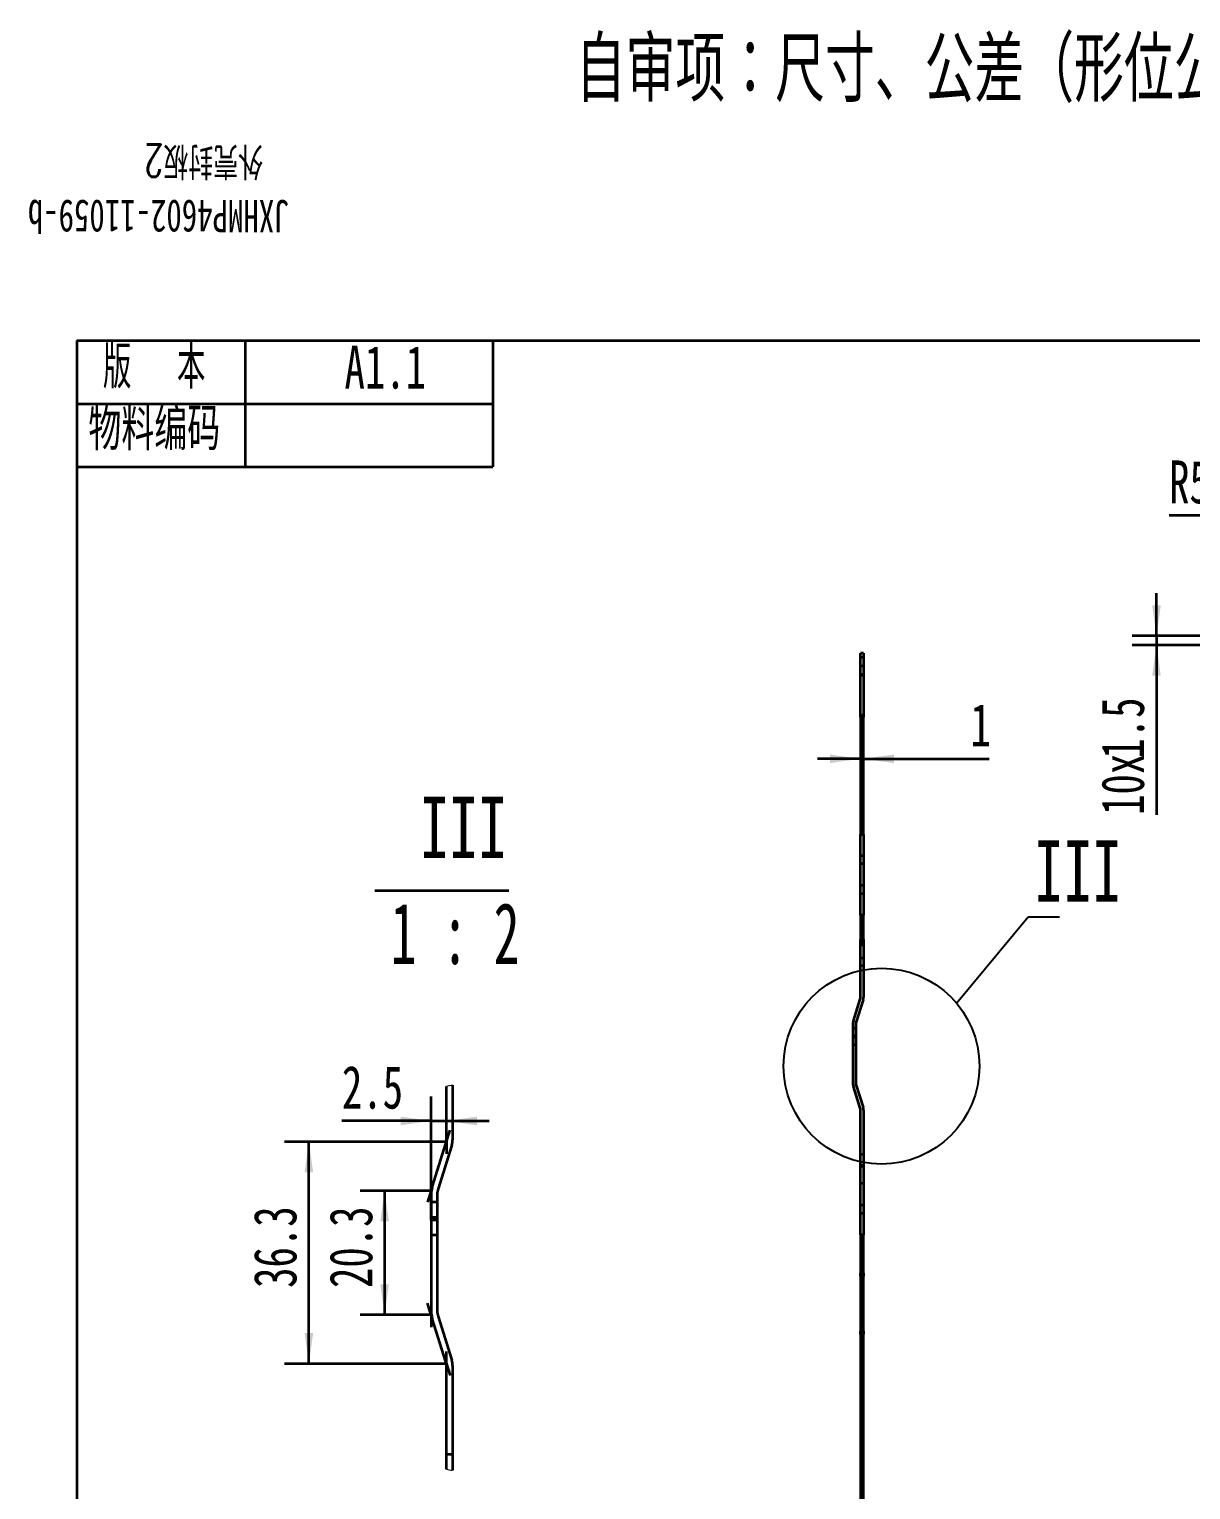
# Model space of a CAD drawing. Header units: millimetres. Extents: x 10 to 515, y -34 to 231.
# Drawn here: x 10.3 to 105.3, y 111.5 to 230.9 of the extents above; entities that cross this region are included whole.
import ezdxf

# ---------------------------------------------------------------- set-up
doc = ezdxf.new("R2010")
doc.units = ezdxf.units.MM
doc.layers.add('FORMAT', color=7, linetype='Continuous', lineweight=35)
doc.layers.add('轮廓实线层', color=7, linetype='Continuous', lineweight=35)
doc.layers.add('细实线层', color=7, linetype='Continuous')
doc.styles.add('SLDTEXTSTYLE0', font='TXT', dxfattribs={"width": 0.7, "bigfont": 'bigfont'})
doc.styles.add('SLDTEXTSTYLE1', font='TXT', dxfattribs={"width": 0.7})
doc.styles.add('SLDTEXTSTYLE26', font='TXT', dxfattribs={"width": 0.6, "bigfont": 'bigfont'})
doc.styles.add('SLDTEXTSTYLE28', font='TXT', dxfattribs={"width": 0.62})
doc.dimstyles.new('SLDDIMSTYLE1', dxfattribs={"dimtxt": 3.5, "dimasz": 2.5, "dimexe": 0, "dimexo": 0.0625, "dimgap": 0.875, "dimtad": 2, "dimlfac": 4, "dimrnd": 1e-09, "dimzin": 12, "dimdsep": 46, "dimtxsty": 'SLDTEXTSTYLE1', "dimsah": 1, "dimcen": 0.09, "dimadec": 0, "dimazin": 3, "dimtfac": 1, "dimtmove": 0, "dimatfit": 0, "dimfxl": 0, "dimfrac": 2, "dimtolj": 1, "dimtzin": 12, "dimarcsym": 0})
doc.dimstyles.new('SLDDIMSTYLE2', dxfattribs={"dimtxt": 0.18, "dimasz": 2.5, "dimexe": 0, "dimexo": 0.0625, "dimgap": 0, "dimtad": 0, "dimtih": 1, "dimtoh": 1, "dimdec": 0, "dimrnd": 1e-09, "dimzin": 0, "dimdsep": 46, "dimtxsty": 'Standard', "dimblk1": 'NONE', "dimblk2": 'NONE', "dimsah": 1, "dimcen": 0.09, "dimadec": 0, "dimazin": 0, "dimtfac": 2.5, "dimtdec": 0, "dimtofl": 0, "dimtmove": 0, "dimatfit": 3, "dimldrblk": 'NONE', "dimfxl": 0, "dimfrac": 2, "dimtolj": 1, "dimtzin": 0, "dimarcsym": 0})
doc.dimstyles.new('SLDDIMSTYLE6', dxfattribs={"dimtxt": 3.5, "dimasz": 2.5, "dimexe": 0, "dimexo": 0.0625, "dimgap": 0.875, "dimtad": 2, "dimdec": 1, "dimlfac": 2, "dimrnd": 1e-09, "dimzin": 12, "dimdsep": 46, "dimtxsty": 'SLDTEXTSTYLE1', "dimsah": 1, "dimcen": 0.09, "dimadec": 0, "dimazin": 3, "dimtfac": 1, "dimtofl": 0, "dimtmove": 0, "dimatfit": 3, "dimfxl": 0, "dimfrac": 2, "dimtolj": 1, "dimtzin": 12, "dimarcsym": 0})
doc.dimstyles.new('SLDDIMSTYLE7', dxfattribs={"dimtxt": 3.5, "dimasz": 2.5, "dimexe": 0, "dimexo": 0.0625, "dimgap": 0.875, "dimtad": 2, "dimlfac": 2, "dimrnd": 1e-09, "dimzin": 12, "dimdsep": 46, "dimtxsty": 'SLDTEXTSTYLE1', "dimsah": 1, "dimcen": 0.09, "dimadec": 0, "dimazin": 3, "dimtfac": 1, "dimtmove": 0, "dimatfit": 0, "dimfxl": 0, "dimfrac": 2, "dimtolj": 1, "dimtzin": 12, "dimarcsym": 0})
doc.dimstyles.new('SLDDIMSTYLE9', dxfattribs={"dimtxt": 3.5, "dimasz": 2.5, "dimexe": 0, "dimexo": 0.0625, "dimgap": 0.875, "dimtad": 0, "dimtih": 1, "dimtoh": 1, "dimlfac": 2, "dimrnd": 1e-09, "dimzin": 12, "dimdsep": 46, "dimtxsty": 'SLDTEXTSTYLE1', "dimsah": 1, "dimcen": 0, "dimadec": 0, "dimazin": 3, "dimtfac": 1, "dimtofl": 0, "dimtmove": 0, "dimatfit": 3, "dimfxl": 0, "dimfrac": 2, "dimtolj": 1, "dimtzin": 12, "dimarcsym": 0})

# ---------------------------------------------------------------- blocks, each defined once
blk = doc.blocks.new('SW_NOTE_0_17')
at = {"layer": 'FORMAT', "color": 0, "attachment_point": 2, "rotation": 180}
for s, insert, char_height, style in [('外壳封板2', (-13.45, 1.12), 2.646, 'SLDTEXTSTYLE0'), ('JXHMP4602-11059-b', (-17.12, -3.41), 2.6458, 'SLDTEXTSTYLE1')]:
    blk.add_mtext(s, dxfattribs=dict(at, insert=insert, char_height=char_height, style=style))
blk = doc.blocks.new('_D')
at = {"layer": 'FORMAT'}
for p, q in [((78.25, 171.26), (74.75, 171.26)), ((78.5, 171.26), (78.25, 171.26)), ((78.5, 171.26), (88.79, 171.26))]:
    blk.add_line(p, q, dxfattribs=at)
for points in [[(78.25, 171.26), (75.75, 171.61), (75.75, 170.91)], [(78.5, 171.26), (81, 170.91), (81, 171.61)]]:
    blk.add_solid(points, dxfattribs=at)
at = {"layer": 'FORMAT', "insert": (87.25, 175.77), "char_height": 3.5, "attachment_point": 1, "style": 'SLDTEXTSTYLE1'}
blk.add_mtext('1', dxfattribs=at)
blk = doc.blocks.new('_None')
blk = doc.blocks.new('_D_42')
at = {"layer": 'FORMAT'}
for p, q in [((43.15, 135.95), (37.34, 135.95)), ((39.34, 135.95), (39.34, 125.8)), ((43.15, 125.8), (37.34, 125.8))]:
    blk.add_line(p, q, dxfattribs=at)
for points in [[(39.34, 135.95), (38.99, 133.45), (39.69, 133.45)], [(39.34, 125.8), (39.69, 128.3), (38.99, 128.3)]]:
    blk.add_solid(points, dxfattribs=at)
at = {"layer": 'FORMAT', "insert": (34.83, 127.99), "char_height": 3.5, "attachment_point": 1, "rotation": 90, "style": 'SLDTEXTSTYLE1'}
blk.add_mtext('20.3', dxfattribs=at)
blk = doc.blocks.new('_D_43')
at = {"layer": 'FORMAT'}
for p, q in [((44.4, 139.95), (31.15, 139.95)), ((33.15, 121.8), (33.15, 139.95)), ((44.4, 121.8), (31.15, 121.8))]:
    blk.add_line(p, q, dxfattribs=at)
for points in [[(33.15, 139.95), (32.8, 137.45), (33.5, 137.45)], [(33.15, 121.8), (33.5, 124.3), (32.8, 124.3)]]:
    blk.add_solid(points, dxfattribs=at)
at = {"layer": 'FORMAT', "insert": (28.63, 128), "char_height": 3.5, "attachment_point": 1, "rotation": 90, "style": 'SLDTEXTSTYLE1'}
blk.add_mtext('36.3', dxfattribs=at)
blk = doc.blocks.new('_D_44')
at = {"layer": 'FORMAT'}
for p, q in [((43.15, 133.54), (43.15, 143.65)), ((43.15, 141.65), (35.85, 141.65)), ((43.15, 141.65), (44.4, 141.65)), ((44.4, 141.65), (47.9, 141.65))]:
    blk.add_line(p, q, dxfattribs=at)
for points in [[(43.15, 141.65), (40.65, 142), (40.65, 141.3)], [(44.4, 141.65), (46.9, 141.3), (46.9, 142)]]:
    blk.add_solid(points, dxfattribs=at)
at = {"layer": 'FORMAT', "insert": (35.85, 146.16), "char_height": 3.5, "attachment_point": 1, "style": 'SLDTEXTSTYLE1'}
blk.add_mtext('2.5', dxfattribs=at)
blk = doc.blocks.new('SW_NOTE_0_19')
at = {"layer": 'FORMAT', "color": 0}
blk.add_line((-4.44, -1.22), (6.52, -1.22), dxfattribs=at)
at = {"layer": 'FORMAT', "color": 0, "char_height": 5, "attachment_point": 2}
for s, insert, style in [('III', (2.81, 6.45), 'SLDTEXTSTYLE1'), ('1 : 2', (2.12, -2.22), 'SLDTEXTSTYLE28')]:
    blk.add_mtext(s, dxfattribs=dict(at, insert=insert, style=style))
blk = doc.blocks.new('_D_47')
at = {"layer": 'FORMAT'}
for p, q in [((108.14, 191.14), (103.49, 191.14)), ((117.99, 182.58), (108.14, 191.14)), ((119.87, 180.94), (117.99, 182.58))]:
    blk.add_line(p, q, dxfattribs=at)
blk.add_arc((119.87, 180.94), 2.5, 135, 177.6529, dxfattribs=at)
blk.add_solid([(117.99, 182.58), (116.33, 184.48), (115.87, 183.95)], dxfattribs=at)
at = {"layer": 'FORMAT', "insert": (103.49, 195.65), "char_height": 3.5, "attachment_point": 1, "style": 'SLDTEXTSTYLE1'}
blk.add_mtext('R5', dxfattribs=at)
blk = doc.blocks.new('_D_51')
at = {"layer": 'FORMAT'}
for p, q in [((102.46, 181.31), (102.46, 184.81)), ((118.9, 181.31), (100.46, 181.31)), ((118.9, 180.56), (100.46, 180.56)), ((102.46, 181.31), (102.46, 180.56)), ((102.46, 180.56), (102.46, 166.67))]:
    blk.add_line(p, q, dxfattribs=at)
for points in [[(102.46, 181.31), (102.81, 183.81), (102.11, 183.81)], [(102.46, 180.56), (102.11, 178.06), (102.81, 178.06)]]:
    blk.add_solid(points, dxfattribs=at)
at = {"layer": 'FORMAT', "char_height": 3.5, "attachment_point": 1, "rotation": 90, "style": 'SLDTEXTSTYLE1'}
for s, insert in [('1.5', (97.94, 171.27)), ('10x', (97.94, 166.67))]:
    blk.add_mtext(s, dxfattribs=dict(at, insert=insert))

msp = doc.modelspace()

# ---------------------------------------------------------------- linework, layer by layer
at = {"color": 7, "linetype": 'Continuous', "lineweight": 35}
for p, q in [((78.500267, 179.904151), (78.250267, 179.904151)), ((78.250267, 179.538034), (78.250267, 179.904151)), ((78.500267, 179.538034), (78.250267, 179.538034)), ((78.250267, 178.850512), (78.250267, 179.538034)), ((78.500267, 179.904151), (78.500267, 179.538034)), ((78.500267, 179.538034), (78.500267, 178.850512)), ((78.250267, 178.850512), (78.500267, 178.850512)), ((78.250267, 178.15089), (78.250267, 178.850512)), ((78.500267, 178.15089), (78.250267, 178.15089)), ((78.250267, 178.080928), (78.250267, 178.15089)), ((78.500267, 178.080928), (78.250267, 178.080928)), ((78.250267, 174.852374), (78.250267, 178.080928)), ((78.500267, 178.850512), (78.500267, 178.15089)), ((78.500267, 178.15089), (78.500267, 178.080928)), ((78.500267, 178.080928), (78.500267, 174.852374)), ((78.250267, 174.852374), (78.500267, 174.852374)), ((78.250267, 174.675597), (78.250267, 174.852374)), ((78.500267, 174.675597), (78.250267, 174.675597)), ((78.250267, 174.675597), (78.250267, 165.082452)), ((78.500267, 174.852374), (78.500267, 174.675597)), ((78.500267, 165.082452), (78.500267, 174.675597)), ((78.250267, 165.082452), (78.500267, 165.082452)), ((78.250267, 163.314685), (78.250267, 165.082452)), ((78.500267, 165.082452), (78.500267, 163.314685)), ((78.500267, 163.314685), (78.250267, 163.314685)), ((78.250267, 162.663034), (78.250267, 163.314685)), ((78.250267, 160.895267), (78.250267, 162.663034)), ((78.500267, 162.663034), (78.250267, 162.663034)), ((78.500267, 163.314685), (78.500267, 162.663034)), ((78.500267, 162.663034), (78.500267, 160.895267)), ((78.500267, 160.895267), (78.250267, 160.895267)), ((78.250267, 160.243617), (78.250267, 160.895267)), ((78.250267, 160.243617), (78.500267, 160.243617)), ((78.250267, 158.47585), (78.250267, 160.243617)), ((78.500267, 160.895267), (78.500267, 160.243617)), ((78.500267, 160.243617), (78.500267, 158.47585)), ((78.500267, 158.47585), (78.250267, 158.47585)), ((78.250267, 158.47585), (78.250267, 156.486588)), ((78.500267, 156.486588), (78.500267, 158.47585)), ((78.250267, 156.486588), (78.500267, 156.486588)), ((78.250267, 156.246582), (78.250267, 156.486588)), ((78.500267, 156.486588), (78.500267, 156.246582)), ((78.500267, 156.246582), (78.250267, 156.246582)), ((78.250267, 156.02528), (78.250267, 156.246582)), ((78.500267, 156.02528), (78.250267, 156.02528)), ((78.250267, 154.960369), (78.250267, 156.02528)), ((78.500267, 156.246582), (78.500267, 156.02528)), ((78.500267, 156.02528), (78.500267, 154.960369)), ((78.500267, 154.960369), (78.250267, 154.960369)), ((78.250267, 154.341651), (78.250267, 154.960369)), ((78.500267, 154.341651), (78.250267, 154.341651)), ((78.250267, 151.768609), (78.250267, 154.341651)), ((78.500267, 154.960369), (78.500267, 154.341651)), ((78.500267, 154.341651), (78.500267, 151.768609)), ((77.670787, 149.837968), (78.227507, 151.619472)), ((78.466127, 151.544903), (77.909407, 149.763399)), ((77.625267, 149.539693), (77.625267, 149.216651)), ((77.875267, 149.539693), (77.875267, 149.216651)), ((77.875267, 149.216651), (77.625267, 149.216651)), ((77.625267, 149.216651), (77.625267, 148.597932)), ((77.875267, 148.597932), (77.625267, 148.597932)), ((77.625267, 148.597932), (77.625267, 148.485496)), ((77.625267, 148.485496), (77.625267, 147.866777)), ((77.875267, 148.485496), (77.625267, 148.485496)), ((77.875267, 149.216651), (77.875267, 148.597932)), ((77.875267, 148.597932), (77.875267, 148.485496)), ((77.875267, 148.485496), (77.875267, 147.866777)), ((77.875267, 147.866777), (77.625267, 147.866777)), ((77.625267, 147.866777), (77.625267, 144.768609)), ((77.875267, 147.866777), (77.875267, 144.768609)), ((44.896191, 144.569229), (44.896191, 140.107255)), ((77.909407, 144.544903), (78.466127, 142.763399)), ((44.396191, 140.107255), (44.396191, 144.467469)), ((78.227507, 142.68883), (77.670787, 144.470334)), ((78.250267, 138.904151), (78.250267, 142.539693)), ((78.500267, 142.539693), (78.500267, 138.904151)), ((43.237231, 136.245976), (44.350671, 139.808978)), ((44.827911, 139.659847), (43.714471, 136.096831)), ((78.500267, 138.904151), (78.250267, 138.904151)), ((78.250267, 138.029151), (78.250267, 138.904151)), ((78.500267, 138.904151), (78.500267, 138.029151)), ((78.250267, 138.029151), (78.500267, 138.029151)), ((78.250267, 137.991014), (78.250267, 138.029151)), ((78.250267, 137.991014), (78.500267, 137.991014)), ((78.250267, 137.921918), (78.250267, 137.991014)), ((78.500267, 137.921918), (78.250267, 137.921918)), ((78.250267, 136.538034), (78.250267, 137.921918)), ((78.500267, 138.029151), (78.500267, 137.991014)), ((78.500267, 137.991014), (78.500267, 137.921918)), ((78.500267, 137.921918), (78.500267, 136.538034)), ((78.250267, 134.770267), (78.250267, 136.538034)), ((78.500267, 136.538034), (78.250267, 136.538034)), ((78.500267, 136.538034), (78.500267, 134.770267)), ((43.146191, 135.649423), (43.146191, 135.003339)), ((43.646191, 135.003339), (43.146191, 135.003339)), ((43.146191, 135.003339), (43.146191, 133.765902)), ((43.646191, 135.649423), (43.646191, 135.003339)), ((43.646191, 135.003339), (43.646191, 133.765902)), ((43.646191, 133.765902), (43.146191, 133.765902)), ((43.146191, 133.765902), (43.146191, 133.541028)), ((43.646191, 133.765902), (43.646191, 133.541028)), ((78.500267, 134.770267), (78.250267, 134.770267)), ((78.250267, 134.118617), (78.250267, 134.770267)), ((78.250267, 134.118617), (78.500267, 134.118617)), ((78.250267, 132.35085), (78.250267, 134.118617)), ((78.500267, 134.770267), (78.500267, 134.118617)), ((78.500267, 134.118617), (78.500267, 132.35085)), ((43.146191, 133.541028), (43.146191, 132.303591)), ((43.646191, 133.541028), (43.146191, 133.541028)), ((43.646191, 133.541028), (43.646191, 132.303591)), ((43.646191, 132.303591), (43.146191, 132.303591)), ((43.146191, 132.303591), (43.146191, 126.107256)), ((43.646191, 132.303591), (43.646191, 126.107256)), ((78.500267, 132.35085), (78.250267, 132.35085)), ((78.250267, 132.35085), (78.250267, 129.216651)), ((78.500267, 129.216651), (78.500267, 132.35085)), ((78.250267, 129.216651), (78.500267, 129.216651)), ((78.250267, 128.966651), (78.250267, 129.216651)), ((78.500267, 129.216651), (78.500267, 128.966651)), ((78.500267, 128.966651), (78.250267, 128.966651)), ((78.250267, 128.966651), (78.250267, 128.216651)), ((78.500267, 128.216651), (78.250267, 128.216651)), ((78.250267, 128.216651), (78.250267, 125.216651)), ((78.500267, 128.216651), (78.500267, 128.966651)), ((78.500267, 125.216651), (78.500267, 128.216651)), ((44.350671, 121.947694), (43.237231, 125.510703)), ((43.714471, 125.659849), (44.827911, 122.096832)), ((78.500267, 125.216651), (78.250267, 125.216651)), ((78.250267, 125.216651), (78.250267, 124.466651)), ((78.250267, 124.466651), (78.500267, 124.466651)), ((78.250267, 124.216651), (78.250267, 124.466651)), ((78.500267, 124.216651), (78.250267, 124.216651)), ((78.250267, 124.216651), (78.250267, 100.894952)), ((78.500267, 124.466651), (78.500267, 125.216651)), ((78.500267, 124.466651), (78.500267, 124.216651)), ((78.500267, 100.894952), (78.500267, 124.216651)), ((44.396191, 114.378336), (44.396191, 121.649425)), ((44.896191, 121.649425), (44.896191, 114.378336)), ((44.896191, 114.378336), (44.396191, 114.378336)), ((44.396191, 113.188531), (44.396191, 114.378336)), ((44.896191, 114.378336), (44.896191, 113.086771))]:
    msp.add_line(p, q, dxfattribs=at)
for centre, radius, start, end in [((77.750267, 151.768609), 0.5, 342.64597536, 0), ((77.750267, 151.768609), 0.75, 342.64597536, 0), ((78.625267, 149.539693), 1, 162.64597536, 180), ((78.625267, 149.539693), 0.75, 162.64597536, 180), ((78.625267, 144.768609), 1, 180, 197.35402464), ((78.625267, 144.768609), 0.75, 180, 197.35402464), ((77.750267, 142.539693), 0.5, 0, 17.35402464), ((77.750267, 142.539693), 0.75, 0, 17.35402464), ((43.396109, 140.107266), 1.000082, 342.64669389, 359.99937081), ((43.396359, 140.107234), 1.499832, 342.64499609, 0.00078401), ((45.146166, 135.64943), 1.999975, 162.64586675, 180.00019795), ((45.14622, 135.649414), 1.500029, 162.64614247, 179.99963763), ((45.146166, 126.107249), 1.999975, 179.99980205, 197.35413325), ((45.146025, 126.107236), 1.499834, 179.99923048, 197.35498942), ((43.396206, 121.649421), 0.999985, 0.00020722, 17.35415498), ((43.396262, 121.64943), 1.499929, 359.99978195, 17.35443795)]:
    msp.add_arc(centre, radius, start, end, dxfattribs=at)
at = {"color": 7, "linetype": 'Continuous', "lineweight": 18}
for centre, radius, start, end in [((47.840687, 128.822125), 16.020029, 100.5912326, 102.41622366), ((47.833331, 128.79773), 15.983149, 257.58167064, 259.41087311)]:
    msp.add_arc(centre, radius, start, end, dxfattribs=at)
at = {"layer": 'FORMAT', "lineweight": 25}
for p, q in [((27.935568, 205.450845), (14.185568, 205.450845)), ((14.185568, 205.450845), (14.185568, 200.276967)), ((27.935568, 205.450845), (27.935568, 200.276967)), ((27.935568, 200.276967), (14.185568, 200.276967))]:
    msp.add_line(p, q, dxfattribs=at)
at = {"layer": 'FORMAT'}
for p, q in [((27.935568, 205.450845), (27.935568, 195.13171)), ((48.178721, 205.450845), (48.178721, 195.13171)), ((14.185568, 200.276967), (48.178721, 200.276967)), ((14.185568, 195.13171), (48.178721, 195.13171)), ((44.350671, 139.808979), (44.694466, 140.909123)), ((44.396191, 140.107254), (44.396191, 138.954643)), ((43.237231, 136.245971), (42.847916, 135.000163)), ((43.146191, 135.649421), (43.146191, 136.954643)), ((43.237231, 125.510704), (42.847916, 126.756512)), ((43.146191, 126.107254), (43.146191, 124.802032)), ((44.350671, 121.947696), (44.694466, 120.847552)), ((44.396191, 121.649421), (44.396191, 122.802032))]:
    msp.add_line(p, q, dxfattribs=at)
at = {"layer": '细实线层'}
msp.add_circle((79.971955, 146.128981), 8.007025, dxfattribs=at)
at = {"layer": '轮廓实线层'}
for q in [(291.185568, 205.450845), (14.185568, 5.450845)]:
    msp.add_line((14.185568, 205.450845), q, dxfattribs=at)

# ---------------------------------------------------------------- block references
at = {"layer": 'FORMAT'}
for name, p in [('SW_NOTE_0_17', (37.987512, 217.70718)), ('SW_NOTE_0_19', (42.979524, 161.699699))]:
    msp.add_blockref(name, p, dxfattribs=at)

# ---------------------------------------------------------------- texts
for s, insert, char_height, attachment_point, style in [('自审项：尺寸、公差（形位公差）、技术要求、材料、表面处理、粗糙度', (120.170097, 230.256535), 5.29166667, 2, 'SLDTEXTSTYLE0'), ('版  本', (16.314845, 205.029852), 3.5, 1, 'SLDTEXTSTYLE26'), ('A1.1', (39.395068, 205.029852), 3.5, 2, 'SLDTEXTSTYLE1'), ('物料编码', (15.117832, 199.977299), 3.5, 1, 'SLDTEXTSTYLE0')]:
    msp.add_mtext(s, dxfattribs=dict(at, insert=insert, char_height=char_height, attachment_point=attachment_point, style=style))
at = {"layer": '细实线层', "insert": (92.453152, 164.590843), "char_height": 5, "attachment_point": 1, "style": 'SLDTEXTSTYLE1'}
msp.add_mtext('III', dxfattribs=at)

# ---------------------------------------------------------------- dimensions: what is measured, and where the dimension line sits
at = {"layer": 'FORMAT'}
dim = msp.add_radius_dim(center=(119.873779, 180.936577), mpoint=(117.987204, 182.576954), dimstyle='SLDDIMSTYLE9', dxfattribs=at)
dim.commit()
dim.dimension.update_dxf_attribs({"geometry": '_D_47', "text_midpoint": (105.018918, 193.304633), "dimtype": 164})
dim = msp.add_linear_dim(base=(102.456167, 180.561577), p1=(118.898779, 181.311577), p2=(118.898779, 180.561577), angle=90, text='10x<>', dimstyle='SLDDIMSTYLE7', dxfattribs=at)
dim.commit()
dim.dimension.update_dxf_attribs({"geometry": '_D_51', "text_midpoint": (102.456167, 171.272858), "dimtype": 160})
for base, p1, p2, dimstyle, picture, middle in [((78.250267, 171.256973), (78.500267, 163.314685), (78.250267, 163.314685), 'SLDDIMSTYLE1', '_D', (88.021819, 171.256973)), ((44.396191, 141.649775), (43.146191, 133.541027), (44.396191, 140.107255), 'SLDDIMSTYLE7', '_D_44', (38.154288, 141.649775))]:
    dim = msp.add_linear_dim(base=base, p1=p1, p2=p2, dimstyle=dimstyle, dxfattribs=at)
    dim.commit()
    dim.dimension.update_dxf_attribs({"geometry": picture, "text_midpoint": middle, "dimtype": 160})
for base, p1, p2, picture, middle in [((33.146191, 139.954643), (44.396191, 121.802032), (44.396191, 139.954643), '_D_43', (33.146191, 131.064509)), ((39.33826, 125.802032), (43.146191, 135.954643), (43.146191, 125.802032), '_D_42', (39.33826, 131.064509))]:
    dim = msp.add_linear_dim(base=base, p1=p1, p2=p2, angle=90, dimstyle='SLDDIMSTYLE6', dxfattribs=at)
    dim.commit()
    dim.dimension.update_dxf_attribs({"geometry": picture, "text_midpoint": middle, "dimtype": 160})

# ---------------------------------------------------------------- leaders
at = {"layer": '细实线层', "has_arrowhead": 0}
msp.add_leader([(86.106134, 151.275271), (91.953152, 158.349419), (94.538244, 158.349419)], dimstyle='SLDDIMSTYLE2', dxfattribs=at)

doc.saveas('drawing.dxf')
